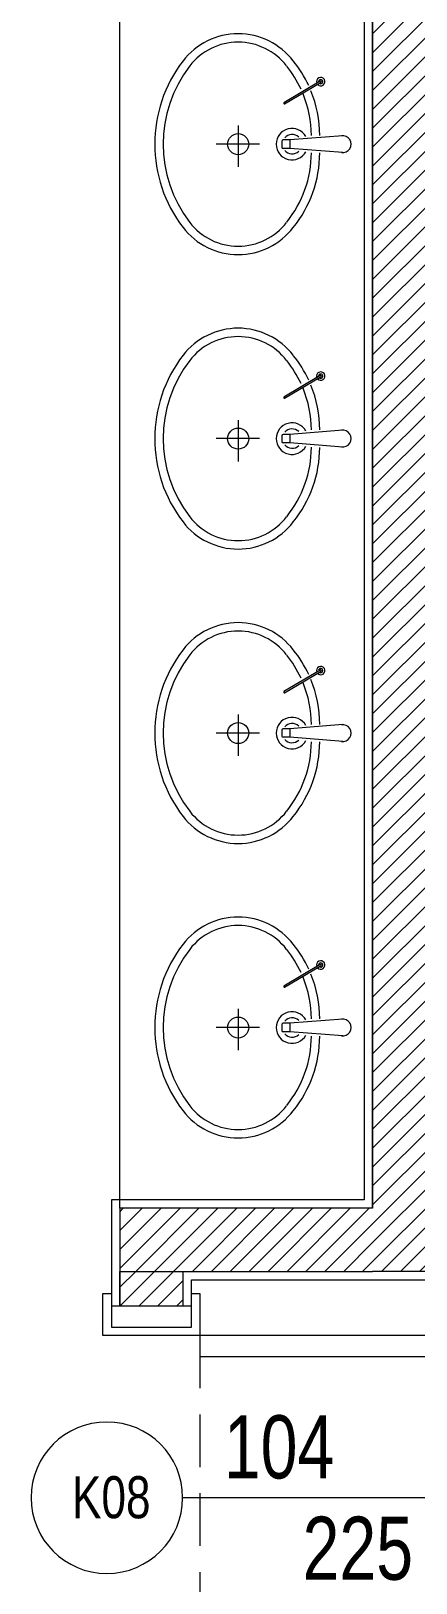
# Model space of a CAD drawing. Header units: millimetres. Extents: x 809 to 8159, y 33 to 4533.
# Drawn here: x 6832.7 to 6924.1, y 1365.3 to 1734.2 of the extents above; entities that cross this region are included whole.
import ezdxf
from ezdxf.enums import TextEntityAlignment as Align

# ---------------------------------------------------------------- set-up
doc = ezdxf.new("R2010")
doc.units = ezdxf.units.MM
doc.linetypes.add('HIDDEN2', pattern=[0.1875, 0.125, -0.0625])
for name, color, linetype, lineweight in [('DUVAR', 2, 'Continuous', 15), ('DUVAR TARAMA', 9, 'Continuous', 9), ('KAPI', 20, 'Continuous', 0), ('kapi_tag_yeni', 2, 'Continuous', 0), ('Sıva', 1, 'Continuous', 0), ('TEFRİŞ', 130, 'Continuous', 0)]:
    doc.layers.add(name, color=color, linetype=linetype, lineweight=lineweight)
doc.styles.add('kapi_tag', font='arial.ttf', dxfattribs={"width": 0.75})
pattern_1 = [(45, (-31955.9557, 8591.274), (-2.24506403, 2.24506403), [])]

# ---------------------------------------------------------------- blocks, each defined once
blk = doc.blocks.new('TRHTRRTTHRTHRTH')
at = {"layer": 'KAPI', "linetype": 'HIDDEN2'}
blk.add_line((35248.9273, -102103.2082), (35248.9273, -102104.1087), dxfattribs=at)
at = {"layer": 'KAPI'}
for points in [[(35248.7173, -102103.1082), (35248.7173, -102103.1882), (35248.9073, -102103.1882), (35248.9073, -102103.1082), (35248.9273, -102103.1082), (35248.9273, -102103.2082), (35248.7173, -102103.2082), (35248.6973, -102103.2082), (35248.6973, -102103.1082)], [(35248.7173, -102103.1382), (35248.7173, -102103.1882), (35248.9073, -102103.1882), (35248.9073, -102103.1382)], [(35248.9273, -102103.2082), (35248.9273, -102103.2582), (35249.8473, -102103.2582), (35249.8473, -102103.2082)], [(35248.7173, -102104.2082), (35248.7173, -102104.1282), (35248.9073, -102104.1282), (35248.9073, -102104.2082), (35248.9273, -102104.2082), (35248.9273, -102104.1082), (35248.7173, -102104.1082), (35248.6973, -102104.1082), (35248.6973, -102104.2082)], [(35248.7173, -102104.1782), (35248.7173, -102104.1282), (35248.9073, -102104.1282), (35248.9073, -102104.1782)]]:
    blk.add_lwpolyline(points, close=True, dxfattribs=at)
at = {"layer": 'KAPI', "linetype": 'HIDDEN2'}
blk.add_arc((35248.93, -102103.1883), 0.9199, 269.83, 355.6405, dxfattribs=at)
blk = doc.blocks.new('kapi_tag_yeni')
at = {"layer": 'kapi_tag_yeni'}
blk.add_line((0, 0), (-0.6504, 0), dxfattribs=at)
blk.add_circle((-0.8304, 0), 0.18, dxfattribs=at)
at = {"layer": 'kapi_tag_yeni', "style": 'kapi_tag', "width": 0.75}
for tag, p in [('KAPI_ENI', (-0.553, 0.047)), ('KAPI_BOYU', (-0.553, -0.194))]:
    blk.add_attdef(tag, p, '', height=0.15, dxfattribs=at)
blk.add_attdef('KAPI_TAG_02', text='', height=0.15, dxfattribs=at).set_placement((-0.8304, 0), align=Align.MIDDLE_CENTER)

msp = doc.modelspace()

# ---------------------------------------------------------------- hatches: boundary and pattern name
at = {"layer": 'DUVAR TARAMA'}
h = msp.add_hatch(dxfattribs=at)
h.set_pattern_fill('ANSI31', color=256)
h.set_pattern_definition(pattern_1)
h.paths.add_polyline_path([(6913.79, 1747.1), (6928.79, 1747.1), (6928.79, 1439.36), (6913.79, 1439.36)])
h = msp.add_hatch(dxfattribs=at)
h.set_pattern_fill('ANSI31', color=256)
h.set_pattern_definition(pattern_1)
h.paths.add_polyline_path([(6853.79, 1454.36), (6853.79, 1439.36), (6913.79, 1439.36), (6913.79, 1454.36)])
h = msp.add_hatch(dxfattribs=at)
h.set_pattern_fill('ANSI31', color=256)
h.set_pattern_definition(pattern_1)
h.paths.add_polyline_path([(6853.79, 1439.36), (6868.79, 1439.36), (6868.79, 1431.09), (6853.79, 1431.09)])

# ---------------------------------------------------------------- linework, layer by layer
at = {"layer": 'DUVAR'}
for p, q in [((6913.79, 1454.36), (6913.79, 1747.1)), ((6853.79, 1439.36), (6853.79, 1431.09)), ((6868.79, 1439.36), (6868.79, 1431.09))]:
    msp.add_line(p, q, dxfattribs=at)
at = {"layer": 'DUVAR', "elevation": 0}
for points in [[(6913.79, 1454.36), (6913.79, 1747.1), (6928.79, 1747.1), (6928.79, 1561.31)], [(6913.79, 1454.36), (6913.79, 1747.1), (6928.79, 1747.1), (6928.79, 1561.31)], [(6928.79, 1546.31), (6928.79, 1439.36), (6913.79, 1439.36)], [(6913.79, 1454.36), (6853.79, 1454.36), (6853.79, 1439.36), (6913.79, 1439.36)]]:
    msp.add_lwpolyline(points, dxfattribs=at)
msp.add_lwpolyline([(6853.79, 1439.36), (6868.79, 1439.36), (6868.79, 1431.09), (6853.79, 1431.09)], close=True, dxfattribs=at)
at = {"layer": 'Sıva', "elevation": 0}
for points in [[(6911.79, 1745.1), (6911.79, 1456.36), (6851.79, 1456.36), (6851.79, 1431.09)], [(6870.79, 1431.09), (6870.79, 1437.36), (6930.79, 1437.36), (6930.79, 1544.31)]]:
    msp.add_lwpolyline(points, dxfattribs=at)
at = {"layer": 'TEFRİŞ'}
for p, q in [((6881.89, 1711.73), (6881.89, 1701.91)), ((6894.17, 1708.32), (6892.55, 1708.32)), ((6906.75, 1709.32), (6894.17, 1708.32)), ((6894.17, 1708.32), (6894.17, 1706.32)), ((6886.98, 1707.32), (6876.64, 1707.32)), ((6892.25, 1708.02), (6892.25, 1706.62)), ((6894.17, 1706.32), (6892.55, 1706.32)), ((6906.75, 1705.32), (6894.17, 1706.32)), ((6881.89, 1641.73), (6881.89, 1631.91)), ((6894.17, 1638.32), (6892.55, 1638.32)), ((6906.75, 1639.32), (6894.17, 1638.32)), ((6894.17, 1638.32), (6894.17, 1636.32)), ((6886.98, 1637.32), (6876.64, 1637.32)), ((6892.25, 1638.02), (6892.25, 1636.62)), ((6894.17, 1636.32), (6892.55, 1636.32)), ((6906.75, 1635.32), (6894.17, 1636.32)), ((6881.89, 1571.73), (6881.89, 1561.91)), ((6892.25, 1568.02), (6892.25, 1566.62)), ((6894.17, 1568.32), (6892.55, 1568.32)), ((6906.75, 1569.32), (6894.17, 1568.32)), ((6894.17, 1568.32), (6894.17, 1566.32)), ((6886.98, 1567.32), (6876.64, 1567.32)), ((6894.17, 1566.32), (6892.55, 1566.32)), ((6906.75, 1565.32), (6894.17, 1566.32)), ((6881.89, 1501.73), (6881.89, 1491.91)), ((6892.25, 1498.02), (6892.25, 1496.62)), ((6894.17, 1498.32), (6892.55, 1498.32)), ((6906.75, 1499.32), (6894.17, 1498.32)), ((6894.17, 1498.32), (6894.17, 1496.32)), ((6886.98, 1497.32), (6876.64, 1497.32)), ((6894.17, 1496.32), (6892.55, 1496.32)), ((6906.75, 1495.32), (6894.17, 1496.32))]:
    msp.add_line(p, q, dxfattribs=at)
at = {"layer": 'TEFRİŞ', "elevation": 0}
msp.add_lwpolyline([(6913.79, 1747.1), (6913.79, 1454.36), (6853.79, 1454.36), (6853.79, 1747.1)], close=True, dxfattribs=at)
for points in [[(6892.9, 1716.91), (6901.56, 1722.05, 1.183827), (6901.4, 1722.29), (6892.77, 1717.18, 0.972126)], [(6892.9, 1646.91), (6901.56, 1652.05, 1.183827), (6901.4, 1652.29), (6892.77, 1647.18, 0.972126)], [(6892.9, 1576.91), (6901.56, 1582.05, 1.183827), (6901.4, 1582.29), (6892.77, 1577.18, 0.972126)], [(6892.9, 1506.91), (6901.56, 1512.05, 1.183827), (6901.4, 1512.29), (6892.77, 1507.18, 0.972126)]]:
    msp.add_lwpolyline(points, format="xyb", close=True, dxfattribs=at)
at = {"layer": 'TEFRİŞ'}
for centre in [(6881.89, 1707.32), (6881.89, 1637.32), (6881.89, 1567.32), (6881.89, 1497.32)]:
    msp.add_circle(centre, 2.5, dxfattribs=at)
for centre, radius, start, end in [((6881.89, 1717.07), 16.5, 90, 142.4557), ((6881.89, 1717.07), 14.5, 90, 142.4557), ((6881.89, 1717.07), 16.5, 37.5443, 90), ((6881.89, 1717.07), 14.5, 37.5443, 90), ((6894.57, 1707.32), 32.5, 142.4557, 217.5443), ((6872.89, 1709.29), 28.38, 24.889, 38.9228), ((6894.57, 1707.32), 30.5, 142.4557, 217.5443), ((6872.89, 1709.29), 26.38, 24.889, 38.9228), ((6901.5, 1722.18), 1, 219.2308, 202.2468), ((6872.89, 1709.29), 26.38, 0.1833, 22.2531), ((6872.89, 1709.29), 28.38, 0.1833, 22.2531), ((6901.5, 1722.18), 0.5, 228.0007, 193.6478), ((6894.68, 1707.32), 3.75, 28.7508, 331.2492), ((6892.55, 1708.02), 0.3, 90, 180), ((6894.68, 1707.32), 2.3, 46.497, 139.2943), ((6906.75, 1707.32), 2, 260.9109, 99.0891), ((6892.55, 1706.62), 0.3, 180, 270), ((6894.68, 1707.32), 2.3, 220.7057, 313.503), ((6872.89, 1705.34), 26.38, 321.0772, 359.8167), ((6872.89, 1705.34), 28.38, 321.0772, 359.8167), ((6881.89, 1697.57), 16.5, 217.5443, 322.4557), ((6881.89, 1697.57), 14.5, 217.5443, 322.4557), ((6881.89, 1647.07), 16.5, 90, 142.4557), ((6881.89, 1647.07), 14.5, 90, 142.4557), ((6881.89, 1647.07), 16.5, 37.5443, 90), ((6881.89, 1647.07), 14.5, 37.5443, 90), ((6894.57, 1637.32), 32.5, 142.4557, 217.5443), ((6872.89, 1639.29), 28.38, 24.889, 38.9228), ((6894.57, 1637.32), 30.5, 142.4557, 217.5443), ((6872.89, 1639.29), 26.38, 24.889, 38.9228), ((6901.5, 1652.18), 1, 219.2308, 202.2468), ((6872.89, 1639.29), 26.38, 0.1833, 22.2531), ((6872.89, 1639.29), 28.38, 0.1833, 22.2531), ((6901.5, 1652.18), 0.5, 228.0007, 193.6478), ((6894.68, 1637.32), 3.75, 28.7508, 331.2492), ((6892.55, 1638.02), 0.3, 90, 180), ((6894.68, 1637.32), 2.3, 46.497, 139.2943), ((6906.75, 1637.32), 2, 260.9109, 99.0891), ((6892.55, 1636.62), 0.3, 180, 270), ((6894.68, 1637.32), 2.3, 220.7057, 313.503), ((6872.89, 1635.34), 26.38, 321.0772, 359.8167), ((6872.89, 1635.34), 28.38, 321.0772, 359.8167), ((6881.89, 1627.57), 16.5, 217.5443, 322.4557), ((6881.89, 1627.57), 14.5, 217.5443, 322.4557), ((6881.89, 1577.07), 16.5, 90, 142.4557), ((6881.89, 1577.07), 14.5, 90, 142.4557), ((6881.89, 1577.07), 16.5, 37.5443, 90), ((6881.89, 1577.07), 14.5, 37.5443, 90), ((6894.57, 1567.32), 32.5, 142.4557, 217.5443), ((6872.89, 1569.29), 28.38, 24.889, 38.9228), ((6894.57, 1567.32), 30.5, 142.4557, 217.5443), ((6872.89, 1569.29), 26.38, 24.889, 38.9228), ((6901.5, 1582.18), 1, 219.2308, 202.2468), ((6872.89, 1569.29), 26.38, 0.1833, 22.2531), ((6872.89, 1569.29), 28.38, 0.1833, 22.2531), ((6901.5, 1582.18), 0.5, 228.0007, 193.6478), ((6894.68, 1567.32), 3.75, 28.7508, 331.2492), ((6892.55, 1568.02), 0.3, 90, 180), ((6894.68, 1567.32), 2.3, 46.497, 139.2943), ((6906.75, 1567.32), 2, 260.9109, 99.0891), ((6892.55, 1566.62), 0.3, 180, 270), ((6894.68, 1567.32), 2.3, 220.7057, 313.503), ((6872.89, 1565.34), 26.38, 321.0772, 359.8167), ((6872.89, 1565.34), 28.38, 321.0772, 359.8167), ((6881.89, 1557.57), 16.5, 217.5443, 322.4557), ((6881.89, 1557.57), 14.5, 217.5443, 322.4557), ((6881.89, 1507.07), 16.5, 90, 142.4557), ((6881.89, 1507.07), 14.5, 90, 142.4557), ((6881.89, 1507.07), 16.5, 37.5443, 90), ((6881.89, 1507.07), 14.5, 37.5443, 90), ((6894.57, 1497.32), 32.5, 142.4557, 217.5443), ((6872.89, 1499.29), 28.38, 24.889, 38.9228), ((6894.57, 1497.32), 30.5, 142.4557, 217.5443), ((6872.89, 1499.29), 26.38, 24.889, 38.9228), ((6901.5, 1512.18), 1, 219.2308, 202.2468), ((6901.5, 1512.18), 0.5, 228.0007, 193.6478), ((6872.89, 1499.29), 26.38, 0.1833, 22.2531), ((6872.89, 1499.29), 28.38, 0.1833, 22.2531), ((6894.68, 1497.32), 3.75, 28.7508, 331.2492), ((6892.55, 1498.02), 0.3, 90, 180), ((6894.68, 1497.32), 2.3, 46.497, 139.2943), ((6906.75, 1497.32), 2, 260.9109, 99.0891), ((6892.55, 1496.62), 0.3, 180, 270), ((6894.68, 1497.32), 2.3, 220.7057, 313.503), ((6872.89, 1495.34), 26.38, 321.0772, 359.8167), ((6872.89, 1495.34), 28.38, 321.0772, 359.8167), ((6881.89, 1487.57), 16.5, 217.5443, 322.4557), ((6881.89, 1487.57), 14.5, 217.5443, 322.4557)]:
    msp.add_arc(centre, radius, start, end, dxfattribs=at)

# ---------------------------------------------------------------- block references
at = {"layer": 'KAPI', "xscale": 100, "yscale": 100, "zscale": 100}
msp.add_blockref('TRHTRRTTHRTHRTH', (-3518019.94, 10211744.91), dxfattribs=at)
at = {"layer": 'kapi_tag_yeni'}
ref = msp.add_blockref('kapi_tag_yeni', (6933.75, 1385.54), dxfattribs=dict(at, xscale=-100, yscale=100, zscale=100, rotation=180))
ref.add_attrib('KAPI_BOYU', '104', (6878.49, 1390.13), dxfattribs={"height": 15, "rotation": 360, "style": 'kapi_tag', "width": 0.75})
ref.add_attrib('KAPI_ENI', '225', (6897.2, 1366.04), dxfattribs={"height": 15, "rotation": 360, "style": 'kapi_tag', "width": 0.75})
ref.add_attrib('KAPI_TAG_02', 'K08', dxfattribs={"height": 10, "rotation": 360, "style": 'kapi_tag', "width": 0.75}).set_placement((6851.76, 1385.66), align=Align.MIDDLE_CENTER)

doc.saveas('drawing.dxf')
